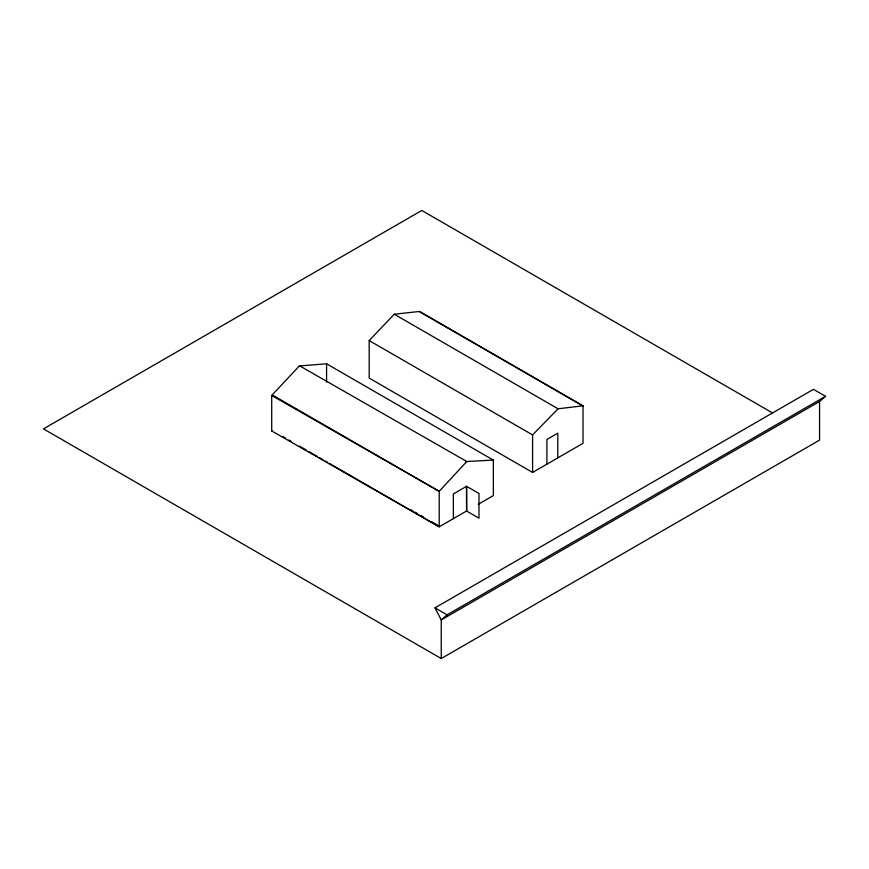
<?xml version="1.0" encoding="UTF-8"?>
<svg xmlns="http://www.w3.org/2000/svg" width="869" height="869" viewBox="0 0 869 869"><rect width="100%" height="100%" fill="white"/><g stroke="black" fill="none" stroke-linecap="round" stroke-linejoin="round"><path stroke-width="1.3" d="M453.39 518.663L453.346 493.95L466.566 486.325L478.982 493.494L478.982 518.185L466.566 511.015L439.214 526.81L271.715 430.948L271.715 395.471L299.501 365.773L466.783 461.504L493.331 460.092L493.386 495.58L478.2 504.302M369.173 340.572L394.254 314.22L419.608 311.45L583.023 405.79L583.023 443.309L532.588 472.432L369.173 378.091L369.173 340.572L532.588 434.913L532.588 472.432M532.588 434.913L558.072 408.799L583.023 405.79M465.914 462.254L466.783 461.504L439.214 491.333L439.214 526.81L330.003 463.742M825.55 396.318L447.079 614.828L441.235 619.934L441.235 658.539L819.565 440.116L819.565 401.5L825.55 396.318L813.449 389.334L434.978 607.844L441.235 619.934L819.565 401.5M271.715 430.948L272.453 430.524M299.327 365.958L326.581 363.796L493.331 460.092M271.715 395.471L439.214 491.333L272.453 395.047M772.628 413.014L421.791 210.461L43.45 428.884L441.235 658.539M419.336 311.613L582.751 405.953M394.254 314.22L558.072 408.799M410.429 509.527L412.775 510.885M415.121 512.243L417.468 513.59M420.998 515.632L423.344 516.979M431.567 521.726L438.617 525.799M283.022 436.629L285.369 437.976M288.888 440.018L291.245 441.365M299.457 446.112L306.507 450.185M308.853 451.543L317.076 456.29M319.423 457.648L322.953 459.679M325.299 461.037L327.646 462.395M434.978 607.844L447.079 614.828M557.8 457.876L557.8 433.153L546.905 439.442L546.905 464.165M326.581 363.796L326.581 382.186M466.61 511.037L466.566 486.325L466.61 511.037"/></g></svg>
